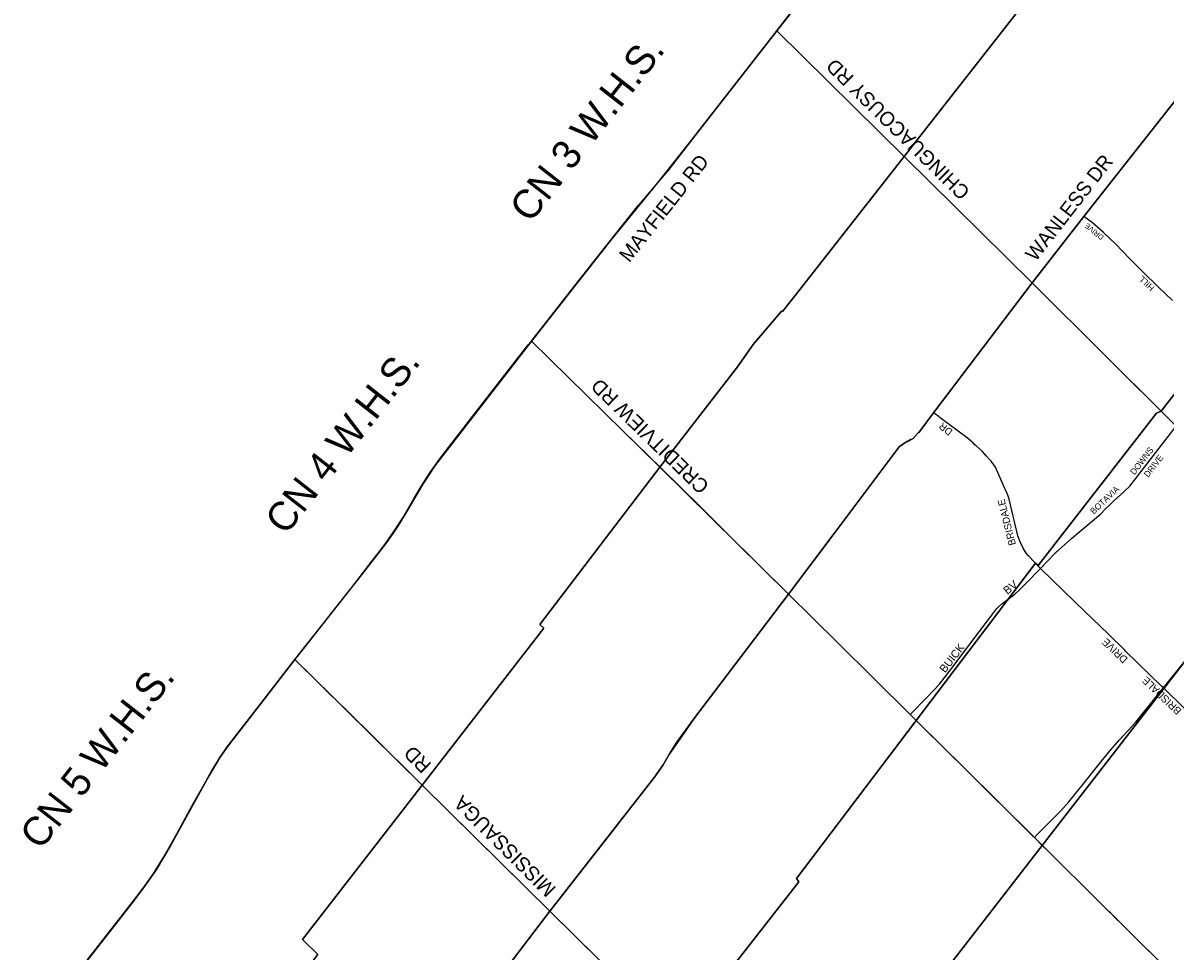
# Model space of a CAD drawing. Extents: x 589464 to 611048, y 4827729 to 4855916.
# Drawn here: x 590336 to 594299, y 4837573 to 4840792 of the extents above; entities that cross this region are included whole.
import ezdxf

# ---------------------------------------------------------------- set-up
doc = ezdxf.new("R2010")
doc.units = 0
for name, color, linetype in [('GIS_LOT_CONCESSION', 7, 'Continuous'), ('GIS_MAJOR_ARTERIAL_STREETS', 7, 'Continuous'), ('GIS_MINOR_ARTERIAL_STREETS', 7, 'Continuous'), ('GIS_MUN_BDRY', 7, 'Continuous'), ('GIS_TX_LOT_CONCESSION', 7, 'Continuous'), ('GIS_TX_MAJOR_ARTERIAL_STREETS', 7, 'Continuous'), ('GIS_TX_MINOR_ARTERIAL_STREETS', 7, 'Continuous')]:
    doc.layers.add(name, color=color, linetype=linetype)

msp = doc.modelspace()

# ---------------------------------------------------------------- linework, layer by layer
at = {"layer": 'GIS_LOT_CONCESSION'}
for points in [[(593805.3, 4841867.3), (592951.7, 4840764.1), (593393.5, 4840329), (594251.3, 4841423), (594067, 4841607.2)], [(594251.3, 4841423), (593393.5, 4840329), (593838.2, 4839891), (594017.3, 4840120.5), (594052.1, 4840164.8), (594469.2, 4840694.4), (594694.8, 4840981), (594426.3, 4841248.6)], [(594694.8, 4840981), (594469.2, 4840694.4), (594052.1, 4840164.8), (594017.3, 4840120.5), (593838.2, 4839891), (594094.2, 4839636), (594285.3, 4839445.4), (594711.8, 4839994.8), (594730.2, 4839976.1), (594757.6, 4840017.3), (595138.9, 4840540.1), (594937.6, 4840739.6)], [(592951.7, 4840764.1), (592647.9, 4840374.4), (592563.8, 4840268.5), (592374.9, 4840036.9), (592100.7, 4839688.2), (592546.2, 4839251.4), (592815.2, 4839599.2), (592869.7, 4839676.6), (592969.4, 4839793.8), (592971.4, 4839791.6), (593020.7, 4839851.8), (593393.5, 4840329)], [(595138.9, 4840540.1), (594757.6, 4840017.3), (594730.2, 4839976.1), (594711.8, 4839994.8), (594285.3, 4839445.4), (594337.4, 4839393.6), (594391, 4839340.2), (594557.4, 4839176.6), (594704.7, 4839031.6), (594713.2, 4839023.3), (594729.7, 4839007.1), (594750.4, 4839033.6), (595153.8, 4839553), (595146.6, 4839566.2), (595578.8, 4840105.4), (595383.4, 4840297.9)], [(593393.5, 4840329), (593020.7, 4839851.8), (592971.4, 4839791.6), (592969.4, 4839793.8), (592869.7, 4839676.6), (592815.2, 4839599.2), (592546.2, 4839251.4), (592992.6, 4838811.3), (593151.1, 4839021.6), (593376.9, 4839321.4), (593393.2, 4839333.3), (593424.9, 4839351.2), (593442.5, 4839369.8), (593445.4, 4839372.9), (593496, 4839439.6), (593838.2, 4839891)], [(593838.2, 4839891), (593496, 4839439.6), (593445.4, 4839372.9), (593442.5, 4839369.8), (593424.9, 4839351.2), (593393.2, 4839333.3), (593376.9, 4839321.4), (593151.1, 4839021.6), (592992.6, 4838811.3), (593163.8, 4838641.8), (593414.5, 4838393.5), (593435.8, 4838372.4), (593849.3, 4838918.8), (593858.9, 4838910.5), (594269.6, 4839437.9), (594285.3, 4839445.4), (594094.2, 4839636)], [(592100.7, 4839688.2), (591765.6, 4839255.8), (591723.7, 4839192.8), (591669.2, 4839099.3), (591639.1, 4839050.2), (591621.1, 4839022.6), (591595.5, 4838986.7), (591524.1, 4838894.4), (591280.1, 4838584.4), (591721.4, 4838148.6), (592143.1, 4838693), (592129.7, 4838705.7), (592546.2, 4839251.4)], [(594285.3, 4839445.4), (594269.6, 4839437.9), (593858.9, 4838910.5), (593849.3, 4838918.8), (593435.8, 4838372.4), (593442, 4838366), (593600.4, 4838209.4), (593845.6, 4837966.6), (593872.7, 4837939.7), (594713.2, 4839023.3), (594704.7, 4839031.6), (594557.4, 4839176.6), (594391, 4839340.2), (594337.4, 4839393.6)], [(592546.2, 4839251.4), (592129.7, 4838705.7), (592143.1, 4838693), (591721.4, 4838148.6), (592164.6, 4837711), (592527.1, 4838176.4), (592557.9, 4838218.4), (592580.1, 4838256.8), (592604.9, 4838297.9), (592664.6, 4838378.7), (592992.6, 4838811.3)], [(594713.2, 4839023.3), (593872.7, 4837939.7), (593890.7, 4837921.9), (594070.5, 4837743.9), (594148.1, 4837667.1), (594166.7, 4837648.6), (594310.2, 4837506.6), (595155.1, 4838590.1), (595018.4, 4838724.5), (594862, 4838877), (594742.3, 4838994.7), (594729.7, 4839007.1)], [(592992.6, 4838811.3), (592664.6, 4838378.7), (592604.9, 4838297.9), (592580.1, 4838256.8), (592557.9, 4838218.4), (592527.1, 4838176.4), (592164.6, 4837711), (592607.7, 4837274.2), (593029, 4837813.3), (593020, 4837824.3), (593435.8, 4838372.4), (593414.5, 4838393.5), (593163.8, 4838641.8)], [(591280.1, 4838584.4), (591197.4, 4838477.6), (591047.5, 4838284.2), (591019.5, 4838244.1), (590981.3, 4838179.8), (590908.2, 4838048.2), (590849.6, 4837940.8), (590824.3, 4837897.9), (590799.1, 4837855.1), (590751.5, 4837788.3), (590711.4, 4837735.4), (590501, 4837466.4), (590731, 4837238.3), (590943.5, 4837027.5), (591359.1, 4837561.2), (591305.9, 4837613.7), (591721.4, 4838148.6)], [(593435.8, 4838372.4), (593020, 4837824.3), (593029, 4837813.3), (592607.7, 4837274.2), (593045.2, 4836842.9), (593459, 4837389.3), (593452.2, 4837395.4), (593872.7, 4837939.7), (593845.6, 4837966.6), (593600.4, 4838209.4), (593442, 4838366)], [(591721.4, 4838148.6), (591305.9, 4837613.7), (591359.1, 4837561.2), (590943.5, 4837027.5), (591385.6, 4836589.2), (591544.5, 4836797.1), (591546.2, 4836799.3), (591728.4, 4837045.6), (591756.4, 4837102.7), (591769.9, 4837139), (591777.4, 4837168.3), (591790.2, 4837204.6), (591810.4, 4837243.3), (591831.6, 4837275), (592164.6, 4837711)], [(593872.7, 4837939.7), (593452.2, 4837395.4), (593459, 4837389.3), (593045.2, 4836842.9), (593482.3, 4836412), (594310.2, 4837506.6), (594166.7, 4837648.6), (594148.1, 4837667.1), (594070.5, 4837743.9), (593890.7, 4837921.9)], [(592164.6, 4837711), (591831.6, 4837275), (591810.4, 4837243.3), (591790.2, 4837204.6), (591777.4, 4837168.3), (591769.9, 4837139), (591756.4, 4837102.7), (591728.4, 4837045.6), (591546.2, 4836799.3), (591544.5, 4836797.1), (591385.6, 4836589.2), (591826.6, 4836151.4), (592244, 4836695.5), (592199.4, 4836738.9), (592607.7, 4837274.2)]]:
    msp.add_lwpolyline(points, close=True, dxfattribs=at)
at = {"layer": 'GIS_MAJOR_ARTERIAL_STREETS'}
for points in [[(592951.7, 4840764.1), (593378.5, 4841315.7), (593378.9, 4841316.2)], [(592100.7, 4839688.2), (592107, 4839696.3), (592374.9, 4840036.9), (592526.2, 4840222.5), (592563.8, 4840268.5), (592647.9, 4840374.4), (592951.7, 4840764.1)], [(593838.2, 4839891), (592951.7, 4840764.1)], [(594469.2, 4840694.4), (594265.7, 4840436.2)], [(594265.7, 4840436.2), (594052.2, 4840164.9), (594052.1, 4840164.8), (594017.3, 4840120.5)], [(594017.3, 4840120.5), (593838.2, 4839891)], [(593838.2, 4839891), (593496, 4839439.6)], [(594094.2, 4839636), (593838.2, 4839891)], [(591900.6, 4839430), (592100.7, 4839688.2)], [(592419.5, 4839375.6), (592100.7, 4839688.2)], [(594337.4, 4839393.6), (594094.2, 4839636)], [(591467.7, 4838822.7), (591524.1, 4838894.4), (591595.5, 4838986.7), (591621.1, 4839022.6), (591639.1, 4839050.2), (591669.2, 4839099.3), (591723.7, 4839192.8), (591765.6, 4839255.8), (591900.6, 4839430)], [(593496, 4839439.6), (593445.4, 4839372.9), (593442.5, 4839369.8), (593424.9, 4839351.2), (593415.3, 4839345.8), (593393.2, 4839333.3), (593376.9, 4839321.4), (593151.1, 4839021.6)], [(592778.6, 4839022.9), (592689.5, 4839110.8), (592550.4, 4839247.3), (592419.5, 4839375.6)], [(592992.6, 4838811.3), (592778.6, 4839022.9)], [(593151.1, 4839021.6), (592992.6, 4838811.3)], [(591280.1, 4838584.4), (591467.7, 4838822.7)], [(592992.6, 4838811.3), (592832.2, 4838599.7)], [(593163.8, 4838641.8), (592992.6, 4838811.3)], [(594293.3, 4838485.8), (594420.8, 4838644), (594468.8, 4838681.2), (594495.8, 4838694), (594523, 4838702.9)], [(593414.5, 4838393.5), (593163.8, 4838641.8)], [(592832.2, 4838599.7), (592664.6, 4838378.7), (592607.9, 4838296.7), (592580.1, 4838256.8), (592557.9, 4838218.4), (592527.1, 4838176.4), (592460.4, 4838090.8)], [(590501, 4837466.4), (590710.4, 4837734.1), (590711.4, 4837735.4), (590751.5, 4837788.3), (590799.1, 4837855.1), (590824.3, 4837897.9), (590849.6, 4837940.8), (590895.6, 4838025.1), (590896.6, 4838026.9), (590908.2, 4838048.2), (590981.3, 4838179.8), (591019.5, 4838244.1), (591047.5, 4838284.2), (591280.1, 4838584.4)], [(591541.7, 4838326.1), (591280.1, 4838584.4)], [(594068.8, 4838220.1), (594102.6, 4838262.3), (594141.3, 4838305.7), (594197.2, 4838366.6), (594287.2, 4838478.3), (594293.3, 4838485.8)], [(593600.4, 4838209.4), (593549, 4838260.3), (593442, 4838366), (593442.1, 4838366.2), (593420.8, 4838387.3), (593414.5, 4838393.5)], [(591907.3, 4837965), (591723, 4838147.1), (591722.4, 4838147.7), (591541.7, 4838326.1)], [(593845.6, 4837966.6), (593843.9, 4837968.2), (593600.4, 4838209.4)], [(593845.6, 4837966.6), (593857, 4837978.2), (593879.9, 4838001.6), (593883, 4838004.8), (593895.2, 4838017.1), (593935.8, 4838058.3), (593965.2, 4838090.6), (594014.7, 4838152.2), (594068.8, 4838220.1)], [(592460.4, 4838090.8), (592359.5, 4837961.2)], [(592164.6, 4837711), (591907.3, 4837965)], [(592359.5, 4837961.2), (592164.6, 4837711)], [(594070.5, 4837743.9), (593890.7, 4837921.9), (593845.7, 4837966.4), (593845.6, 4837966.6)], [(594166.7, 4837648.6), (594148.1, 4837667.1), (594128.7, 4837686.3), (594109.3, 4837705.5), (594104.4, 4837710.4), (594070.5, 4837743.9)], [(592164.6, 4837711), (591831.6, 4837275), (591810.4, 4837243.3), (591790.2, 4837204.6), (591777.4, 4837168.3), (591775.5, 4837161), (591769.9, 4837139), (591756.4, 4837102.7), (591728.4, 4837045.6), (591545.4, 4836798.2), (591421.8, 4836636.5), (591385.6, 4836589.2)], [(592491.3, 4837389.3), (592164.6, 4837711)], [(594345.5, 4837471.6), (594325.4, 4837491.6), (594166.7, 4837648.6)]]:
    msp.add_lwpolyline(points, dxfattribs=at)
at = {"layer": 'GIS_MINOR_ARTERIAL_STREETS'}
for points in [[(594127.8, 4840024), (594085.2, 4840064.9), (594047.5, 4840098), (594017.3, 4840120.5)], [(594127.8, 4840024), (594085.2, 4840064.9), (594047.5, 4840098), (594017.3, 4840120.5)], [(594176.2, 4839975.4), (594127.8, 4840024)], [(594176.2, 4839975.4), (594127.8, 4840024)], [(594223.9, 4839926.4), (594176.2, 4839975.4)], [(594223.9, 4839926.4), (594176.2, 4839975.4)], [(594274.1, 4839877.9), (594223.9, 4839926.4)], [(594274.1, 4839877.9), (594223.9, 4839926.4)], [(594324.4, 4839829.3), (594274.1, 4839877.9)], [(594324.4, 4839829.3), (594274.1, 4839877.9)], [(593612.3, 4839352.4), (593519.4, 4839422.5), (593515.4, 4839425.5), (593503, 4839434.5), (593496, 4839439.6)], [(593612.3, 4839352.4), (593519.4, 4839422.5), (593515.4, 4839425.5), (593503, 4839434.5), (593496, 4839439.6)], [(594177, 4839185.6), (594337.4, 4839393.6)], [(594177, 4839185.6), (594337.4, 4839393.6)], [(593664, 4839306.2), (593643.7, 4839325), (593639.4, 4839329.1), (593633, 4839335.3), (593629.7, 4839338.3), (593628, 4839339.8), (593626.3, 4839341.2), (593612.3, 4839352.4)], [(593664, 4839306.2), (593643.7, 4839325), (593639.4, 4839329.1), (593633, 4839335.3), (593629.7, 4839338.3), (593628, 4839339.8), (593626.3, 4839341.2), (593612.3, 4839352.4)], [(593711.1, 4839250.7), (593705.6, 4839259.5), (593695.8, 4839271.5), (593693.8, 4839273.9), (593690.2, 4839277.9), (593679.2, 4839289.7), (593664, 4839306.2)], [(593711.1, 4839250.7), (593705.6, 4839259.5), (593695.8, 4839271.5), (593693.8, 4839273.9), (593690.2, 4839277.9), (593679.2, 4839289.7), (593664, 4839306.2)], [(593738.4, 4839187.6), (593711.1, 4839250.7)], [(593738.4, 4839187.6), (593711.1, 4839250.7)], [(593817.2, 4838953.4), (593807, 4838970), (593796.4, 4838992.1), (593788.4, 4839012.7), (593757.1, 4839145.2), (593751.6, 4839160.1), (593738.4, 4839187.6)], [(593817.2, 4838953.4), (593807, 4838970), (593796.4, 4838992.1), (593788.4, 4839012.7), (593757.1, 4839145.2), (593751.6, 4839160.1), (593738.4, 4839187.6)], [(594124.2, 4839136.4), (594153.5, 4839163.3), (594159.4, 4839168.9), (594177, 4839185.6)], [(594124.2, 4839136.4), (594153.5, 4839163.3), (594159.4, 4839168.9), (594177, 4839185.6)], [(593974.6, 4839003.4), (594076.2, 4839089.9), (594091.7, 4839105), (594108.7, 4839121.9), (594124.2, 4839136.4)], [(593974.6, 4839003.4), (594076.2, 4839089.9), (594091.7, 4839105), (594108.7, 4839121.9), (594124.2, 4839136.4)], [(593867.4, 4838900.3), (593915.5, 4838951.1), (593917.1, 4838952.7), (593920, 4838955.5), (593922.2, 4838957.6), (593925.5, 4838960.6), (593928.9, 4838963.5), (593974.6, 4839003.4)], [(593867.4, 4838900.3), (593915.5, 4838951.1), (593917.1, 4838952.7), (593920, 4838955.5), (593922.2, 4838957.6), (593925.5, 4838960.6), (593928.9, 4838963.5), (593974.6, 4839003.4)], [(593867.4, 4838900.3), (593825.1, 4838943.8), (593817.2, 4838953.4)], [(593867.4, 4838900.3), (593825.1, 4838943.8), (593817.2, 4838953.4)], [(593625.5, 4838642), (593708.5, 4838752), (593715.6, 4838760.9), (593720.8, 4838766.6), (593733.2, 4838777.4), (593777.5, 4838811.2), (593793.8, 4838825.6), (593816.6, 4838847.4), (593867.4, 4838900.3)], [(593625.5, 4838642), (593708.5, 4838752), (593715.6, 4838760.9), (593720.8, 4838766.6), (593733.2, 4838777.4), (593777.5, 4838811.2), (593793.8, 4838825.6), (593816.6, 4838847.4), (593867.4, 4838900.3)], [(593984.6, 4838785.2), (593867.4, 4838900.3)], [(593984.6, 4838785.2), (593867.4, 4838900.3)], [(594102.5, 4838672), (593989.3, 4838780.5), (593984.6, 4838785.2)], [(594102.5, 4838672), (593989.3, 4838780.5), (593984.6, 4838785.2)], [(593414.5, 4838393.5), (593474.3, 4838453.7), (593516.7, 4838498.6), (593535.7, 4838524), (593592, 4838596.8), (593625.5, 4838642)], [(593414.5, 4838393.5), (593474.3, 4838453.7), (593516.7, 4838498.6), (593535.7, 4838524), (593592, 4838596.8), (593625.5, 4838642)], [(594162.4, 4838613.5), (594159.8, 4838616.1), (594102.5, 4838672)], [(594162.4, 4838613.5), (594159.8, 4838616.1), (594102.5, 4838672)], [(594293.3, 4838485.8), (594288, 4838490.9), (594162.4, 4838613.5)], [(594293.3, 4838485.8), (594288, 4838490.9), (594162.4, 4838613.5)], [(594504.4, 4838281.7), (594308.9, 4838470.8), (594293.3, 4838485.8)], [(594504.4, 4838281.7), (594308.9, 4838470.8), (594293.3, 4838485.8)]]:
    msp.add_lwpolyline(points, dxfattribs=at)
at = {"layer": 'GIS_MUN_BDRY'}
for p, q in [((593383, 4841312.6), (592946.3, 4840757.3)), ((592951.9, 4840763.9), (592995.4, 4840819.9)), ((592946.3, 4840757.3), (592816.1, 4840590.8)), ((592816.1, 4840590.8), (592625, 4840344.8)), ((592625, 4840344.8), (592574.1, 4840279.4)), ((592582.7, 4840290.6), (592472.4, 4840159.4)), ((592339.6, 4839992.7), (592472.4, 4840159.4)), ((592223.5, 4839845.1), (592339.6, 4839992.7)), ((592100.7, 4839687.8), (592223.5, 4839845.1)), ((591895.4, 4839425.2), (592089.8, 4839675.3)), ((592089.8, 4839675.3), (592100.7, 4839687.8)), ((591781.8, 4839278.9), (591895.4, 4839425.2)), ((591750.3, 4839234.5), (591781.8, 4839278.9)), ((591721.7, 4839190.5), (591750.3, 4839234.5)), ((591693.4, 4839143.3), (591721.7, 4839190.5)), ((591654.8, 4839075.4), (591693.4, 4839143.3)), ((591633, 4839041.5), (591654.8, 4839075.4)), ((591601.5, 4838995.4), (591633, 4839041.5)), ((591573.7, 4838958.7), (591601.5, 4838995.4)), ((591547.4, 4838924.8), (591573.7, 4838958.7)), ((591492.2, 4838853.7), (591547.4, 4838924.8)), ((591405.4, 4838743.6), (591492.2, 4838853.7)), ((591280.3, 4838584.2), (591405.4, 4838743.6)), ((591045.1, 4838281), (591280.3, 4838584.2)), ((591020.6, 4838245.2), (591045.1, 4838281)), ((590991.1, 4838197.4), (591020.6, 4838245.2)), ((590964.6, 4838151.1), (590991.1, 4838197.4)), ((590923.9, 4838078.2), (590964.6, 4838151.1)), ((590870.1, 4837979.4), (590923.9, 4838078.2)), ((590825.7, 4837899.5), (590870.1, 4837979.4)), ((590778.4, 4837824.9), (590825.7, 4837899.5)), ((590738.5, 4837771.3), (590778.4, 4837824.9)), ((590683, 4837699.8), (590738.5, 4837771.3)), ((590604.6, 4837599.8), (590683, 4837699.8)), ((590500.7, 4837467.5), (590604.6, 4837599.8))]:
    msp.add_line(p, q, dxfattribs=at)

# ---------------------------------------------------------------- texts
at = {"layer": 'GIS_TX_LOT_CONCESSION'}
for s, p in [('CN 3 W.H.S.', (592096.7, 4840094.3)), ('CN 4 W.H.S.', (591248.2, 4839011.9)), ('CN 5 W.H.S.', (590397.2, 4837919.7))]:
    msp.add_text(s, height=100, rotation=52, dxfattribs=at).set_placement(p)
at = {"layer": 'GIS_TX_MAJOR_ARTERIAL_STREETS'}
for s, height, rotation, p in [('CHINGUACOUSY RD', 49.998, 135.5527, (593625.6, 4840209.2)), ('MAYFIELD RD', 49.998, 51.5842, (592440.1, 4839958.2)), ('WANLESS DR', 50, 52.0976, (593850.1, 4839961.6)), ('CREDITVIEW RD', 49.998, 135.7748, (592720.7, 4839189.7)), ('MISSISSAUGA        RD', 49.992, 135.1225, (592188.8, 4837791.5))]:
    msp.add_text(s, height=height, rotation=rotation, dxfattribs=at).set_placement(p)
at = {"layer": 'GIS_TX_MINOR_ARTERIAL_STREETS'}
for s, height, rotation, p in [('DRIVE      ', 18, 141.0453, (594088.4, 4840051.3)), ('HILL      ', 21.6, 136.4036, (594264.2, 4839875.4)), ('DR', 24.8, 142.0465, (593564.4, 4839378.5)), (' DOWNS ', 21.6, 52.3777, (594188.3, 4839216.2)), ('DRIVE', 21.6, 52.3777, (594240.8, 4839214)), ('BOTAVIA', 21.6, 43.5276, (594051.9, 4839086.2)), ('BRISDALE', 24.8, 104.1839, (593781.9, 4838983.4)), ('BV', 27.77, 38.8199, (593751.9, 4838808)), ('BUICK', 27.77, 52.0714, (593535.8, 4838535.9)), ('BRISDALE         DRIVE', 25.92, 136.2038, (594358.3, 4838408.8))]:
    msp.add_text(s, height=height, rotation=rotation, dxfattribs=at).set_placement(p)

doc.saveas('drawing.dxf')
